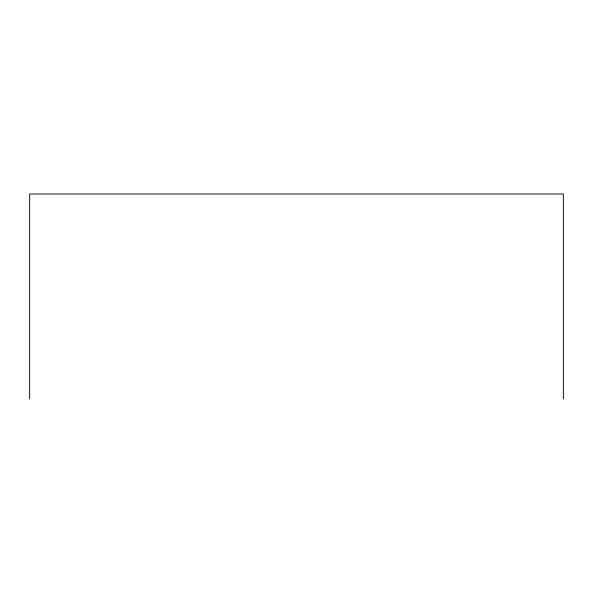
<?xml version="1.0" encoding="UTF-8"?>
<svg xmlns="http://www.w3.org/2000/svg" width="593" height="593" viewBox="0 0 593 593"><rect width="100%" height="100%" fill="white"/><g stroke="black" fill="none" stroke-linecap="round" stroke-linejoin="round"><path stroke-width="0.89" d="M563.35 399.007L563.35 193.993L29.65 193.993L29.65 399.007"/></g></svg>
